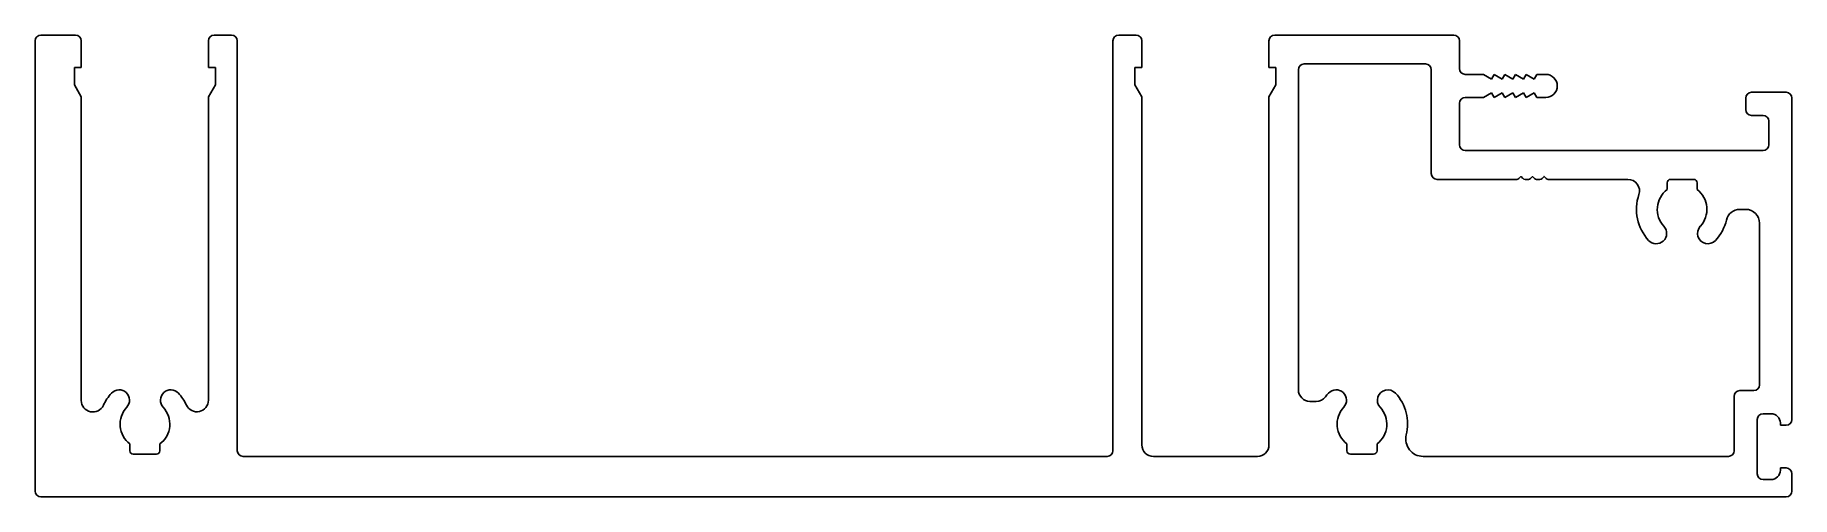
# Model space of a CAD drawing. Extents: x -72 to 80, y 6 to 46.
import ezdxf

# ---------------------------------------------------------------- set-up
doc = ezdxf.new("R2010")
doc.units = 0
doc.layers.add('1', color=7, linetype='CONTINUOUS')
doc.layers.add('ALUM', color=4, linetype='CONTINUOUS')

msp = doc.modelspace()

# ---------------------------------------------------------------- linework, layer by layer
at = {"layer": '1', "color": 7, "linetype": 'CONTINUOUS'}
for p, q in [((36.99, 15.73), (36.99, 43.46)), ((37.49, 43.96), (47.99, 43.96)), ((48.49, 43.46), (48.49, 34.46)), ((48.99, 33.96), (55.89, 33.96)), ((56.07, 34.03), (56.24, 34.2)), ((56.25, 34.2), (56.42, 34.03)), ((56.6, 33.96), (56.89, 33.96)), ((57.07, 34.03), (57.24, 34.2)), ((57.25, 34.2), (57.42, 34.03)), ((57.6, 33.96), (57.89, 33.96)), ((57.89, 33.96), (57.6, 33.96)), ((57.6, 33.96), (57.89, 33.96)), ((57.89, 33.96), (57.6, 33.96)), ((57.6, 33.96), (57.89, 33.96)), ((58.07, 34.03), (58.24, 34.2)), ((58.25, 34.2), (58.42, 34.03)), ((58.6, 33.96), (58.6, 33.96)), ((58.6, 33.96), (58.6, 33.96)), ((58.6, 33.96), (65.5, 33.96)), ((68.89, 33.07), (68.89, 33.66)), ((69.19, 33.96), (71.19, 33.96)), ((71.49, 33.66), (71.49, 33.07)), ((75.19, 31.36), (75.69, 31.36)), ((76.89, 30.16), (76.89, 16.16)), ((76.39, 15.66), (75.19, 15.66)), ((38.53, 14.73), (37.99, 14.73)), ((74.69, 15.16), (74.69, 10.46)), ((41.19, 10.46), (41.19, 11.04)), ((43.79, 11.04), (43.79, 10.46)), ((43.49, 10.16), (41.49, 10.16)), ((74.19, 9.96), (47.78, 9.96))]:
    msp.add_line(p, q, dxfattribs=at)
for centre, radius, start, end in [((37.49, 43.46), 0.5, 90, 180), ((47.99, 43.46), 0.5, 0, 90), ((48.99, 34.46), 0.5, 180, 270), ((55.89, 34.21), 0.25, 270, 315), ((56.24, 34.19), 0.008, 45, 135), ((56.6, 34.21), 0.25, 225, 270), ((56.89, 34.21), 0.25, 270, 315), ((57.24, 34.19), 0.008, 45, 135), ((57.6, 34.21), 0.25, 225, 270), ((57.89, 34.21), 0.25, 270, 315), ((58.24, 34.19), 0.008, 45, 135), ((58.6, 34.21), 0.25, 225, 270), ((65.5, 32.96), 1, 341.1415, 90), ((69.19, 33.66), 0.3, 90, 180), ((71.19, 33.66), 0.3, 0, 90), ((70.19, 31.36), 3.95, 161.1415, 222.8375), ((70.19, 31.36), 2.15, 127.2037, 222.8375), ((70.19, 31.36), 2.15, 317.1625, 52.7963), ((70.19, 31.36), 3.95, 317.1625, 346.5257), ((75.19, 30.16), 1.2, 90, 166.5257), ((75.69, 30.16), 1.2, 0, 90), ((67.95, 29.28), 0.9, 222.8375, 42.8375), ((72.42, 29.28), 0.9, 137.1625, 317.1625), ((37.99, 15.73), 1, 180, 270), ((42.53, 12.73), 4, 137.2673, 143.0797), ((40.25, 14.83), 0.9, 317.1625, 137.1625), ((44.72, 14.83), 0.9, 42.8375, 222.8375), ((42.49, 12.76), 3.95, 346.2001, 42.8375), ((75.19, 15.16), 0.5, 90, 180), ((76.39, 16.16), 0.5, 270, 0), ((38.53, 15.73), 1, 270, 323.0797), ((42.49, 12.76), 2.15, 137.1625, 232.7963), ((42.49, 12.76), 2.15, 307.2037, 42.8375), ((47.78, 11.46), 1.5, 166.2001, 270), ((41.49, 10.46), 0.3, 180, 270), ((43.49, 10.46), 0.3, 270, 360), ((74.19, 10.46), 0.5, 270, 360)]:
    msp.add_arc(centre, radius, start, end, dxfattribs=at)
at = {"layer": 'ALUM', "color": 7}
for p, q in [((-72.31, 45.96), (-72.31, 6.96)), ((-68.82, 46.46), (-71.81, 46.46)), ((-68.32, 43.66), (-68.32, 45.96)), ((-57.32, 45.96), (-57.32, 43.66)), ((-55.32, 46.46), (-56.82, 46.46)), ((-54.82, 10.46), (-54.82, 45.96)), ((20.94, 45.96), (20.94, 10.46)), ((22.94, 46.46), (21.44, 46.46)), ((23.44, 43.65), (23.44, 45.96)), ((34.44, 45.96), (34.44, 43.66)), ((50.43, 46.46), (34.94, 46.46)), ((50.93, 43.55), (50.93, 45.96)), ((-68.92, 42.16), (-68.92, 43.66)), ((-68.92, 43.66), (-68.32, 43.66)), ((-57.32, 43.66), (-56.72, 43.66)), ((-56.72, 43.66), (-56.72, 42.16)), ((22.84, 42.15), (22.84, 43.65)), ((22.84, 43.65), (23.44, 43.65)), ((34.44, 43.66), (35.04, 43.66)), ((35.04, 43.66), (35.04, 42.16)), ((53.01, 43.05), (51.43, 43.05)), ((53.71, 42.65), (53.01, 43.05)), ((53.94, 43.05), (53.71, 42.65)), ((54.63, 42.65), (53.94, 43.05)), ((54.86, 43.05), (54.63, 42.65)), ((55.55, 42.65), (54.86, 43.05)), ((55.78, 43.05), (55.55, 42.65)), ((56.47, 42.65), (55.78, 43.05)), ((56.7, 43.05), (56.47, 42.65)), ((57.39, 42.65), (56.7, 43.05)), ((57.62, 43.05), (57.39, 42.65)), ((58.39, 43.05), (57.62, 43.05)), ((-68.32, 41.12), (-68.92, 42.16)), ((-68.32, 14.81), (-68.32, 41.12)), ((-56.72, 42.16), (-57.32, 41.12)), ((-57.32, 41.12), (-57.32, 14.83)), ((23.44, 41.11), (22.84, 42.15)), ((23.44, 10.96), (23.44, 41.11)), ((35.04, 42.16), (34.44, 41.12)), ((34.44, 41.12), (34.44, 10.96)), ((51.43, 41.05), (53.01, 41.05)), ((53.01, 41.05), (53.71, 41.45)), ((53.71, 41.45), (53.94, 41.06)), ((53.94, 41.06), (54.63, 41.45)), ((54.63, 41.45), (54.86, 41.06)), ((54.86, 41.06), (55.55, 41.45)), ((55.55, 41.45), (55.78, 41.06)), ((55.78, 41.06), (56.47, 41.45)), ((56.47, 41.45), (56.7, 41.06)), ((56.7, 41.06), (57.39, 41.45)), ((57.39, 41.45), (57.62, 41.05)), ((57.62, 41.05), (58.39, 41.05)), ((79.19, 41.5), (76.19, 41.5)), ((50.93, 36.96), (50.93, 40.55)), ((75.69, 41), (75.69, 40)), ((79.69, 13.16), (79.69, 41)), ((76.19, 39.5), (77.19, 39.5)), ((77.69, 39), (77.69, 36.96)), ((77.19, 36.46), (51.43, 36.46)), ((76.69, 8.46), (76.69, 13.16)), ((77.19, 13.66), (77.88, 13.66)), ((78.69, 12.86), (78.69, 12.66)), ((78.69, 12.66), (79.19, 12.66)), ((-64.12, 10.46), (-64.12, 11.05)), ((-61.52, 11.05), (-61.52, 10.46)), ((-61.82, 10.16), (-63.82, 10.16)), ((20.44, 9.96), (-54.32, 9.96)), ((33.44, 9.96), (24.44, 9.96)), ((77.89, 7.96), (77.19, 7.96)), ((79.19, 8.96), (78.69, 8.96)), ((78.69, 8.96), (78.69, 8.75)), ((79.69, 6.96), (79.69, 8.46)), ((-71.81, 6.46), (79.19, 6.46))]:
    msp.add_line(p, q, dxfattribs=at)
for centre, radius, start, end in [((-71.81, 45.96), 0.5, 90, 180), ((-68.82, 45.96), 0.5, 0, 90), ((-56.82, 45.96), 0.5, 90, 180), ((-55.32, 45.96), 0.5, 0, 90), ((21.44, 45.96), 0.5, 90, 180), ((22.94, 45.96), 0.5, 0, 90), ((34.94, 45.96), 0.5, 90, 180), ((50.43, 45.96), 0.5, 0, 90), ((51.43, 43.55), 0.5, 180, 270), ((58.39, 42.05), 1, 270, 90), ((51.43, 40.55), 0.5, 90, 180), ((76.19, 41), 0.5, 90, 180), ((79.19, 41), 0.5, 0, 90), ((76.19, 40), 0.5, 180, 270), ((77.19, 39), 0.5, 360, 90), ((51.43, 36.96), 0.5, 180, 270), ((77.19, 36.96), 0.5, 270, 360), ((-62.81, 12.74), 3.96, 136.9367, 155.3645), ((-65.05, 14.83), 0.902, 317.0504, 136.9367), ((-60.57, 14.83), 0.902, 43.0494, 222.7604), ((-62.81, 12.77), 3.94, 24.5946, 42.6715), ((-67.32, 14.81), 1, 180, 335.3645), ((-62.81, 12.75), 2.15, 137.0504, 232.6894), ((-62.81, 12.76), 2.15, 307.1354, 42.8311), ((-58.32, 14.83), 1, 204.5946, 0), ((77.19, 13.16), 0.5, 90, 180), ((77.89, 12.86), 0.8, 0.1596, 90.1594), ((79.19, 13.16), 0.5, 270, 0), ((24.44, 10.96), 1, 180, 270), ((33.44, 10.96), 1, 270, 0), ((-63.82, 10.46), 0.3, 180, 270), ((-61.82, 10.46), 0.3, 270, 0), ((-54.32, 10.46), 0.5, 180, 270), ((20.44, 10.46), 0.5, 270, 0), ((77.19, 8.46), 0.5, 180, 270), ((77.89, 8.76), 0.8, 270.1594, 359.8404), ((79.19, 8.46), 0.5, 0, 90), ((-71.81, 6.96), 0.5, 180, 270), ((79.19, 6.96), 0.5, 270, 0)]:
    msp.add_arc(centre, radius, start, end, dxfattribs=at)

doc.saveas('drawing.dxf')
